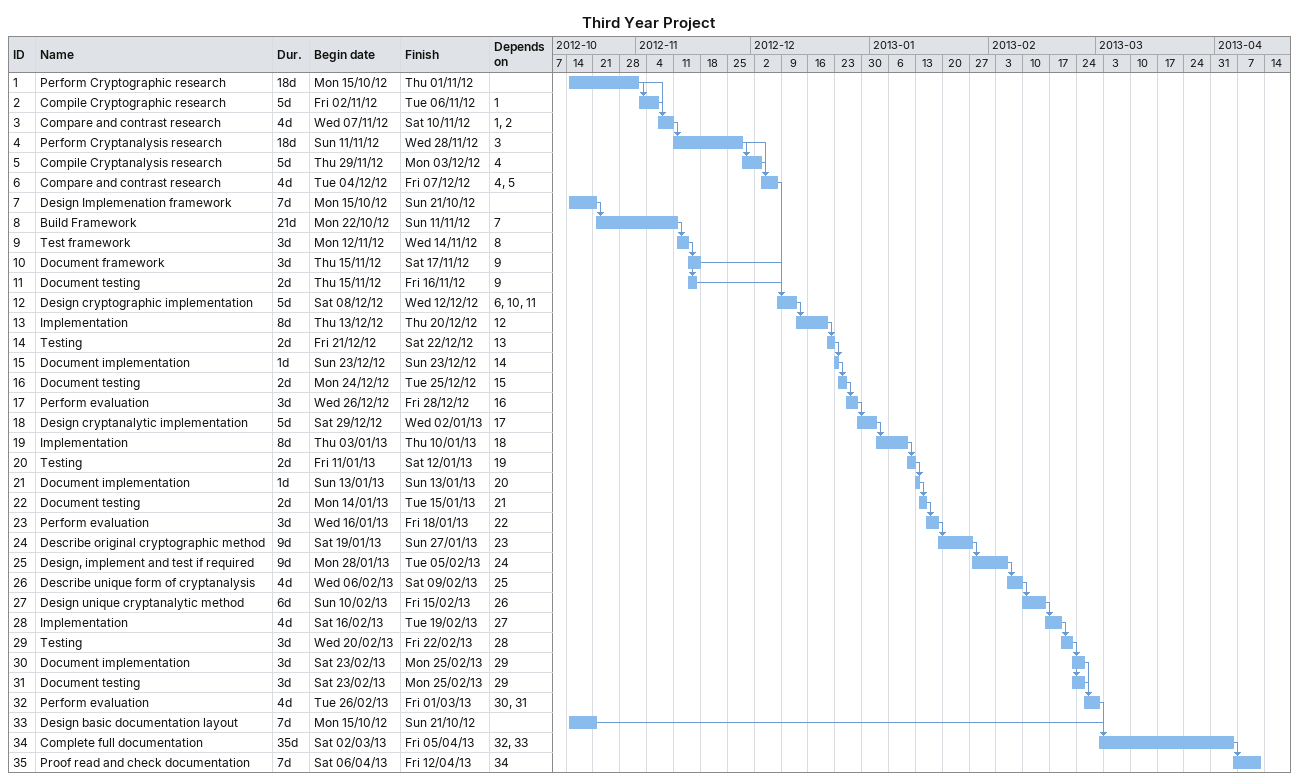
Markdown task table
Third Year Project

| ID | Task | Duration | Start | Finish | Predecessors |
|---|---|---|---|---|---|
| 1 | Perform Cryptographic research | 18d | 2012-10-15 | 2012-11-01 |  |
| 2 | Compile Cryptographic research | 5d | 2012-11-02 | 2012-11-06 | 1 |
| 3 | Compare and contrast research | 4d | 2012-11-07 | 2012-11-10 | 1, 2 |
| 4 | Perform Cryptanalysis research | 18d | 2012-11-11 | 2012-11-28 | 3 |
| 5 | Compile Cryptanalysis research | 5d | 2012-11-29 | 2012-12-03 | 4 |
| 6 | Compare and contrast research | 4d | 2012-12-04 | 2012-12-07 | 4, 5 |
| 7 | Design Implemenation framework | 7d | 2012-10-15 | 2012-10-21 |  |
| 8 | Build Framework | 21d | 2012-10-22 | 2012-11-11 | 7 |
| 9 | Test framework | 3d | 2012-11-12 | 2012-11-14 | 8 |
| 10 | Document framework | 3d | 2012-11-15 | 2012-11-17 | 9 |
| 11 | Document testing | 2d | 2012-11-15 | 2012-11-16 | 9 |
| 12 | Design cryptographic implementation | 5d | 2012-12-08 | 2012-12-12 | 6, 10, 11 |
| 13 | Implementation | 8d | 2012-12-13 | 2012-12-20 | 12 |
| 14 | Testing | 2d | 2012-12-21 | 2012-12-22 | 13 |
| 15 | Document implementation | 1d | 2012-12-23 | 2012-12-23 | 14 |
| 16 | Document testing | 2d | 2012-12-24 | 2012-12-25 | 15 |
| 17 | Perform evaluation | 3d | 2012-12-26 | 2012-12-28 | 16 |
| 18 | Design cryptanalytic implementation | 5d | 2012-12-29 | 2013-01-02 | 17 |
| 19 | Implementation | 8d | 2013-01-03 | 2013-01-10 | 18 |
| 20 | Testing | 2d | 2013-01-11 | 2013-01-12 | 19 |
| 21 | Document implementation | 1d | 2013-01-13 | 2013-01-13 | 20 |
| 22 | Document testing | 2d | 2013-01-14 | 2013-01-15 | 21 |
| 23 | Perform evaluation | 3d | 2013-01-16 | 2013-01-18 | 22 |
| 24 | Describe original cryptographic method | 9d | 2013-01-19 | 2013-01-27 | 23 |
| 25 | Design, implement and test if required | 9d | 2013-01-28 | 2013-02-05 | 24 |
| 26 | Describe unique form of cryptanalysis | 4d | 2013-02-06 | 2013-02-09 | 25 |
| 27 | Design unique cryptanalytic method | 6d | 2013-02-10 | 2013-02-15 | 26 |
| 28 | Implementation | 4d | 2013-02-16 | 2013-02-19 | 27 |
| 29 | Testing | 3d | 2013-02-20 | 2013-02-22 | 28 |
| 30 | Document implementation | 3d | 2013-02-23 | 2013-02-25 | 29 |
| 31 | Document testing | 3d | 2013-02-23 | 2013-02-25 | 29 |
| 32 | Perform evaluation | 4d | 2013-02-26 | 2013-03-01 | 30, 31 |
| 33 | Design basic documentation layout | 7d | 2012-10-15 | 2012-10-21 |  |
| 34 | Complete full documentation | 35d | 2013-03-02 | 2013-04-05 | 32, 33 |
| 35 | Proof read and check documentation | 7d | 2013-04-06 | 2013-04-12 | 34 |
